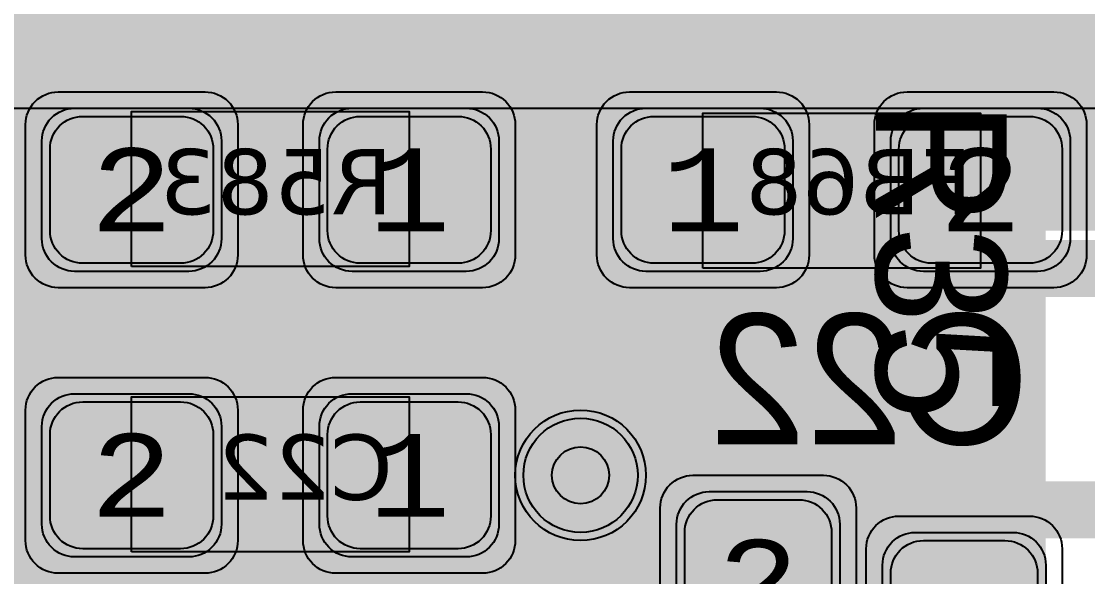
# Model space of a CAD drawing. Extents: x -28 to 199, y -61 to 255.
# Drawn here: x 82.47 to 89.01, y 127.88 to 131.28 of the extents above; entities that cross this region are included whole.
import ezdxf
from ezdxf.enums import TextEntityAlignment as Align

# ---------------------------------------------------------------- set-up
doc = ezdxf.new("R2010")
doc.units = 0
doc.header["$MEASUREMENT"] = 0
for name, color, linetype in [('ASSEMBLY_OUTLINES_BTM', 191, 'CONTINUOUS'), ('ASSEMBLY_PART_NUMBERS_BTM', 191, 'CONTINUOUS'), ('ASSEMBLY_PART_NUMBERS_TOP', 102, 'CONTINUOUS'), ('ASSEMBLY_REF_DES_BTM', 191, 'CONTINUOUS'), ('DRILL_DRAWING', 21, 'CONTINUOUS'), ('GENERATED_SILKSCREEN_BTM', 255, 'CONTINUOUS'), ('GENERATED_SILKSCREEN_TOP', 140, 'CONTINUOUS'), ('PART_PADS_SMD_BTM', 10, 'CONTINUOUS'), ('PART_PADS_SMD_TOP', 150, 'CONTINUOUS'), ('PIN_NUMBERS_BTM', 8, 'CONTINUOUS'), ('PIN_NUMBERS_TOP', 8, 'CONTINUOUS'), ('PLACEMENT_OUTLINES_BTM', 222, 'CONTINUOUS'), ('PLANE_DATA_LAYER_3', 81, 'CONTINUOUS'), ('PLANE_SHAPES_LAYER_2', 230, 'CONTINUOUS'), ('PLANE_SHAPES_LAYER_3', 81, 'CONTINUOUS'), ('SILKSCREEN_OUTLINES_BTM', 211, 'CONTINUOUS'), ('SILKSCREEN_REF_DES_BTM', 211, 'CONTINUOUS'), ('SILKSCREEN_REF_DES_TOP', 150, 'CONTINUOUS'), ('SOLDERMASK_PADS_BTM', 12, 'CONTINUOUS'), ('SOLDERMASK_PADS_TOP', 180, 'CONTINUOUS'), ('SOLDERPASTE_PADS_BTM', 12, 'CONTINUOUS'), ('SOLDERPASTE_PADS_TOP', 180, 'CONTINUOUS'), ('TRACES_LAYER_BOTTOM', 10, 'CONTINUOUS'), ('TRACES_LAYER_TOP', 150, 'CONTINUOUS'), ('VIA_HOLES_LAYER_2', 30, 'CONTINUOUS'), ('VIA_HOLES_LAYER_3', 30, 'CONTINUOUS'), ('VIA_HOLES_LAYER_BOTTOM', 30, 'CONTINUOUS'), ('VIA_HOLES_LAYER_TOP', 30, 'CONTINUOUS'), ('VIA_PADS_LAYER_2', 230, 'CONTINUOUS'), ('VIA_PADS_LAYER_3', 81, 'CONTINUOUS'), ('VIA_PADS_LAYER_BOTTOM', 10, 'CONTINUOUS'), ('VIA_PADS_LAYER_TOP', 150, 'CONTINUOUS')]:
    doc.layers.add(name, color=color, linetype=linetype)
doc.styles.add('COURIER_NEW', font='COUR.TTF')
doc.styles.add('VERDANA', font='verdana.TTF')
doc.styles.add('VERIBEST_GERBER_0', font='txt')

msp = doc.modelspace()

# ---------------------------------------------------------------- hatches: boundary and pattern name
at = {"layer": 'PLANE_DATA_LAYER_3'}
msp.add_hatch(color=256, dxfattribs=at).paths.add_polyline_path([(90.5, 131.9238, 0.414213562373095), (90.4238, 132), (89.151608, 132, 0.2077197287406241), (89.095935, 131.975828, -0.4341762244007766), (86.904065, 131.975828, 0.2077197287406241), (86.848392, 132), (75.822191, 132, 0.3837468396798666), (75.746412, 131.931796, -0.9000420624188533), (74.453588, 131.931796, 0.3837468396798666), (74.377809, 132), (65.171893, 132, 0.381510988498814), (65.096178, 131.932387, -0.8929967167370192), (63.903822, 131.932387, 0.381510988498811), (63.828107, 132), (63.171893, 132, 0.381510988498811), (63.096178, 131.932387, -0.8929967167370199), (61.903822, 131.932387, 0.381510988498811), (61.828107, 132), (56.5762, 132, 0.414213562373095), (56.5, 131.9238), (56.5, 129.500008, -0.414213562373095), (56.499992, 129.5), (53.750008, 129.5, -0.414213562373095), (53.75, 129.500008), (53.75, 130.6738, 0.414213562373095), (53.6738, 130.75), (52.5762, 130.75, 0.414213562373095), (52.5, 130.6738), (52.5, 128.3262, 0.414213562373095), (52.5762, 128.25), (57.6738, 128.25, 0.414213562373095), (57.75, 128.3262), (57.75, 130.749992, -0.414213562373095), (57.750008, 130.75), (71.78485, 130.75, 0.3639327407852699), (71.859891, 130.812958, -0.8389789206874099), (73.140109, 130.812958, 0.3639327407852698), (73.21515, 130.75), (89.249992, 130.75, -0.414213562373095), (89.25, 130.749992), (89.25, 127.5762, 0.414213562373095), (89.3262, 127.5), (90.4238, 127.5, 0.414213562373095), (90.5, 127.5762)], flags=0)
at = {"layer": 'PLANE_SHAPES_LAYER_2'}
h = msp.add_hatch(color=256, dxfattribs=at)
h.paths.add_polyline_path([(169.5, 129.25), (149.5, 129.25), (142.25, 122), (142.25, 90.5), (147.5, 90.5), (147.5, 80), (154, 80), (154, 69.25), (131.75, 69.25), (131.75, 73.25), (121.25, 73.25), (121.25, 81), (110.5, 81), (110.5, 125.75), (106.5, 125.75), (106.5, 128.75), (93.5, 128.75), (93.5, 120.25), (91.75, 120.25), (91.75, 121.5), (80, 121.5), (80, 118.25), (73.25, 118.25), (73.25, 124.5), (67.5, 124.5), (67.5, 128), (57.75, 128), (57.75, 120.25), (55.25, 120.25), (55.25, 121.5), (47.5, 121.5), (47.5, 119), (35, 119), (35, 134.75), (32.75, 134.75), (32.75, 159.75), (29.25, 159.75), (29.25, 175.25), (22.5, 175.25), (22.5, 195.25), (17.25, 195.25), (17.25, 198), (22.5, 198), (22.5, 216.5), (40.25, 216.5), (40.25, 235.5), (54.5, 235.5), (54.5, 254), (87.25, 254), (87.25, 236.25), (86.25, 236.25), (86.25, 228.75), (81, 228.75), (81, 218.75), (95.25, 218.75), (95.25, 194.5), (87, 194.5), (87, 172), (131.1, 172), (131.1, 208.75), (115.5, 208.75), (115.5, 213.75), (106.75, 213.75), (106.75, 218.75), (110.25, 222.25), (110.25, 226.25), (142.5, 226.25), (142.5, 221.5), (160.5, 221.5), (160.5, 240.75), (169.5, 240.75)])
h.paths.add_polyline_path([(35.5, 149.5), (41.75, 149.5), (41.75, 152), (39.25, 152), (39.25, 154), (37.75, 154), (37.75, 152), (35.5, 152)], flags=16)
h.paths.add_polyline_path([(37.5, 125.75), (37.5, 128.75), (42.75, 128.75), (42.75, 125.75)], flags=16)
h.paths.add_polyline_path([(52, 127.75), (52, 130.75), (54.25, 130.75), (54.25, 127.75)], flags=16)
h.paths.add_polyline_path([(50.75, 219.5), (50.75, 226.5), (71.75, 226.5), (71.75, 219.5)], flags=16)
h.paths.add_polyline_path([(66.5, 150.75), (66.5, 177.5), (72.25, 177.5), (72.25, 150.75)], flags=16)
h.paths.add_polyline_path([(47.25, 185.25), (73, 185.25), (73, 188.25), (70.25, 188.25), (70.25, 191), (47.25, 191)], flags=16)
h.paths.add_polyline_path([(84.5, 208), (84.5, 212.75), (85, 212.75), (85, 208)], flags=16)
h.paths.add_polyline_path([(61.5, 137.25), (87.75, 137.25), (87.75, 140.5), (84.75, 140.5), (84.75, 143), (61.5, 143)], flags=16)
h.paths.add_polyline_path([(88.75, 127), (88.75, 130), (91, 130), (91, 127)], flags=16)
h.paths.add_polyline_path([(85.5, 130.25), (85.5, 132.5), (91, 132.5), (91, 130.25)], flags=16)
h.paths.add_polyline_path([(108.75, 142.25), (135.75, 142.25), (135.75, 145.75), (132.25, 145.75), (132.25, 149), (108.75, 149)], flags=16)
h.paths.add_polyline_path([(114.25, 126.75), (140.75, 126.75), (140.75, 129.75), (137.25, 129.75), (137.25, 133), (114.25, 133)], flags=16)
h.paths.add_polyline_path([(155.25, 180.25), (166.25, 180.25), (166.25, 186.25), (152.25, 186.25), (152.25, 183), (155.25, 183)], flags=16)
at = {"layer": 'PLANE_SHAPES_LAYER_3'}
h = msp.add_hatch(color=256, dxfattribs=at)
h.paths.add_polyline_path([(169.5, 129.25), (149.5, 129.25), (142.25, 122), (142.25, 90.5), (147.5, 90.5), (147.5, 80), (154, 80), (154, 69.25), (131.75, 69.25), (131.75, 73.25), (121.25, 73.25), (121.25, 81), (110.5, 81), (110.5, 125.75), (106.5, 125.75), (106.5, 128.75), (93.5, 128.75), (93.5, 120.25), (91.75, 120.25), (91.75, 121.5), (80, 121.5), (80, 118.25), (73.25, 118.25), (73.25, 124.5), (67.5, 124.5), (67.5, 127.75), (58.25, 127.75), (58.25, 130.25), (88.75, 130.25), (88.75, 127), (91, 127), (91, 132.5), (55, 132.5), (55, 131.25), (52, 131.25), (52, 127.75), (55, 127.75), (55, 127.25), (57.75, 127.25), (57.75, 120.25), (55.25, 120.25), (55.25, 121.5), (47.5, 121.5), (47.5, 119), (35, 119), (35, 134.75), (32.75, 134.75), (32.75, 159.75), (29.25, 159.75), (29.25, 175.25), (22.5, 175.25), (22.5, 195.25), (17.25, 195.25), (17.25, 198), (22.5, 198), (22.5, 216.5), (40.25, 216.5), (40.25, 235.5), (54.5, 235.5), (54.5, 254), (87.25, 254), (87.25, 236.25), (86.25, 236.25), (86.25, 228.75), (81, 228.75), (81, 218.75), (95.25, 218.75), (95.25, 194.5), (87, 194.5), (87, 172), (131.1, 172), (131.1, 208.75), (115.5, 208.75), (115.5, 213.75), (106.75, 213.75), (106.75, 218.75), (110.25, 222.25), (110.25, 226.25), (142.5, 226.25), (142.5, 221.5), (160.5, 221.5), (160.5, 240.75), (169.5, 240.75)])
h.paths.add_polyline_path([(35.5, 149.5), (41.75, 149.5), (41.75, 152), (39.25, 152), (39.25, 154), (37.75, 154), (37.75, 152), (35.5, 152)], flags=16)
h.paths.add_polyline_path([(37.5, 125.75), (37.5, 128.75), (42.75, 128.75), (42.75, 125.75)], flags=16)
h.paths.add_polyline_path([(50.75, 219.5), (50.75, 226.5), (71.75, 226.5), (71.75, 219.5)], flags=16)
h.paths.add_polyline_path([(66.5, 150.75), (66.5, 177.5), (72.25, 177.5), (72.25, 150.75)], flags=16)
h.paths.add_polyline_path([(47.25, 185.25), (73, 185.25), (73, 188.25), (70.25, 188.25), (70.25, 191), (47.25, 191)], flags=16)
h.paths.add_polyline_path([(84.5, 208), (84.5, 212.75), (85, 212.75), (85, 208)], flags=16)
h.paths.add_polyline_path([(61.5, 137.25), (87.75, 137.25), (87.75, 140.5), (84.75, 140.5), (84.75, 143), (61.5, 143)], flags=16)
h.paths.add_polyline_path([(108.75, 142.25), (135.75, 142.25), (135.75, 145.75), (132.25, 145.75), (132.25, 149), (108.75, 149)], flags=16)
h.paths.add_polyline_path([(114.25, 126.75), (140.75, 126.75), (140.75, 129.75), (137.25, 129.75), (137.25, 133), (114.25, 133)], flags=16)
h.paths.add_polyline_path([(155.25, 180.25), (166.25, 180.25), (166.25, 186.25), (152.25, 186.25), (152.25, 183), (155.25, 183)], flags=16)
at = {"layer": 'VIA_HOLES_LAYER_2'}
h = msp.add_hatch(color=256, dxfattribs=at)
edge = h.paths.add_edge_path()
edge.add_arc((85.9, 128.5), 0.175, 0, 360)
at = {"layer": 'VIA_HOLES_LAYER_3'}
h = msp.add_hatch(color=256, dxfattribs=at)
edge = h.paths.add_edge_path()
edge.add_arc((85.9, 128.5), 0.175, 0, 360)
at = {"layer": 'VIA_HOLES_LAYER_BOTTOM'}
h = msp.add_hatch(color=256, dxfattribs=at)
edge = h.paths.add_edge_path()
edge.add_arc((85.9, 128.5), 0.175, 0, 360)
at = {"layer": 'VIA_HOLES_LAYER_TOP'}
h = msp.add_hatch(color=256, dxfattribs=at)
edge = h.paths.add_edge_path()
edge.add_arc((85.9, 128.5), 0.175, 0, 360)

# ---------------------------------------------------------------- linework, layer by layer
at = {"layer": 'ASSEMBLY_OUTLINES_BTM'}
for points in [[(83.15, 129.78), (83.15, 130.73), (84.85, 130.73), (84.85, 129.78)], [(86.65, 129.77), (86.65, 130.72), (88.35, 130.72), (88.35, 129.77)], [(83.15, 128.03), (83.15, 128.98), (84.85, 128.98), (84.85, 128.03)]]:
    msp.add_lwpolyline(points, close=True, dxfattribs=at)
at = {"layer": 'GENERATED_SILKSCREEN_BTM', "const_width": 0.15}
for points in [[(84.292098, 130.730005, 1.22306e-05), (84.292089, 130.729995), (83.707911, 130.729995, 1.22306e-05), (83.707902, 130.730005), (84.292098, 130.730005)], [(87.783844, 130.720005, 1.1642e-05), (87.783836, 130.719995), (87.216164, 130.719995, 1.1642e-05), (87.216156, 130.720005), (87.783844, 130.720005)], [(84.283844, 129.779995), (83.716156, 129.779995, 1.1642e-05), (83.716164, 129.780005), (84.283836, 129.780005, 1.1642e-05), (84.283844, 129.779995)], [(87.792098, 129.769995), (87.207902, 129.769995, 1.22306e-05), (87.207911, 129.770005), (87.792089, 129.770005, 1.22306e-05), (87.792098, 129.769995)], [(84.292098, 128.980005, 1.22306e-05), (84.292089, 128.979995), (83.707911, 128.979995, 1.22306e-05), (83.707902, 128.980005), (84.292098, 128.980005)], [(84.283844, 128.029995), (83.716156, 128.029995, 1.1642e-05), (83.716164, 128.030005), (84.283836, 128.030005, 1.1642e-05), (84.283844, 128.029995)]]:
    msp.add_lwpolyline(points, format="xyb", dxfattribs=at)
for points in [[(86.6008, 129.4732), (86.4664, 129.3636), (86.464, 129.3596), (86.4632, 129.3564), (86.4616, 129.354), (86.4608, 129.3508), (86.4608, 129.2412), (86.4616, 129.238), (86.4632, 129.2332), (86.464, 129.2292), (86.4664, 129.2276), (86.9992, 128.7948), (86.9992, 128.7092), (86.4768, 128.7092), (86.4712, 128.7076), (86.4664, 128.7044), (86.464, 128.6988), (86.4632, 128.6924), (86.464, 128.6868), (86.4664, 128.6812), (86.4712, 128.678), (86.4768, 128.6764), (87.016, 128.6764), (87.0224, 128.678), (87.0264, 128.682), (87.0304, 128.686), (87.032, 128.6924), (87.032, 128.802), (87.0312, 128.8044), (87.0296, 128.81), (87.028, 128.8124), (87.0272, 128.814), (87.0248, 128.8156), (86.4928, 129.2492), (86.4928, 129.3428), (86.6176, 129.4436), (86.876, 129.4436), (87.0064, 129.3372), (87.012, 129.3356), (87.0176, 129.3364), (87.0224, 129.3388), (87.0264, 129.3436), (87.0288, 129.3484), (87.0296, 129.354), (87.0288, 129.3596), (87.0272, 129.362), (87.0248, 129.3636), (86.8904, 129.4732), (86.8872, 129.474), (86.8856, 129.4748), (86.884, 129.4756), (86.8808, 129.4764), (86.6112, 129.4764), (86.608, 129.4756), (86.6064, 129.4748), (86.604, 129.474), (86.6008, 129.4732)], [(87.3568, 129.4732), (87.2224, 129.3636), (87.22, 129.3596), (87.2192, 129.3564), (87.2176, 129.354), (87.2168, 129.3508), (87.2168, 129.2412), (87.2176, 129.238), (87.2192, 129.2332), (87.22, 129.2292), (87.2224, 129.2276), (87.7552, 128.7948), (87.7552, 128.7092), (87.2328, 128.7092), (87.2272, 128.7076), (87.2224, 128.7044), (87.22, 128.6988), (87.2192, 128.6924), (87.22, 128.6868), (87.2224, 128.6812), (87.2272, 128.678), (87.2328, 128.6764), (87.772, 128.6764), (87.7784, 128.678), (87.7824, 128.682), (87.7864, 128.686), (87.788, 128.6924), (87.788, 128.802), (87.7872, 128.8044), (87.7856, 128.81), (87.784, 128.8124), (87.7832, 128.814), (87.7808, 128.8156), (87.2488, 129.2492), (87.2488, 129.3428), (87.3736, 129.4436), (87.632, 129.4436), (87.7624, 129.3372), (87.768, 129.3356), (87.7736, 129.3364), (87.7784, 129.3388), (87.7824, 129.3436), (87.7848, 129.3484), (87.7856, 129.354), (87.7848, 129.3596), (87.7832, 129.362), (87.7808, 129.3636), (87.6464, 129.4732), (87.6432, 129.474), (87.6416, 129.4748), (87.64, 129.4756), (87.6368, 129.4764), (87.3672, 129.4764), (87.364, 129.4756), (87.3624, 129.4748), (87.36, 129.474), (87.3568, 129.4732)], [(88.4008, 128.6796), (88.5352, 128.7892), (88.5392, 128.7916), (88.54, 128.7948), (88.5416, 128.798), (88.5424, 128.802), (88.5424, 129.3508), (88.5416, 129.3548), (88.54, 129.358), (88.5384, 129.3596), (88.5376, 129.3612), (88.536, 129.3636), (88.4008, 129.4732), (88.3984, 129.474), (88.396, 129.4748), (88.3952, 129.4756), (88.392, 129.4764), (88.1224, 129.4764), (88.1184, 129.4756), (88.1168, 129.4748), (88.1144, 129.474), (88.112, 129.4732), (87.9768, 129.3636), (87.9736, 129.3596), (87.972, 129.3532), (87.9728, 129.3484), (87.9744, 129.3444), (87.9768, 129.3412), (87.9808, 129.338), (87.9848, 129.3356), (87.9888, 129.3348), (87.9928, 129.3348), (87.996, 129.3372), (88.128, 129.4436), (88.3864, 129.4436), (88.5096, 129.3428), (88.5096, 128.81), (88.3864, 128.7092), (88.128, 128.7092), (87.996, 128.8156), (87.9928, 128.8172), (87.9888, 128.818), (87.9848, 128.8172), (87.9808, 128.8148), (87.9768, 128.8116), (87.9744, 128.8076), (87.9728, 128.8028), (87.972, 128.798), (87.9736, 128.7932), (87.9768, 128.7892), (88.112, 128.6796), (88.1152, 128.678), (88.116, 128.6772), (88.1184, 128.6772), (88.1192, 128.6764), (88.12, 128.6764), (88.1224, 128.6764), (88.392, 128.6764), (88.3952, 128.6772), (88.3984, 128.678), (88.4008, 128.6796)], [(81.6728, 129.2928), (82.4408, 129.2928), (82.4472, 129.2912), (82.4512, 129.2872), (82.4536, 129.2824), (82.4544, 129.2768), (82.4536, 129.2704), (82.4512, 129.2648), (82.4472, 129.2608), (82.4408, 129.2592), (82.0728, 129.2592)], [(82.0728, 128.8832), (82.4456, 128.752), (82.4512, 128.7488), (82.4544, 128.7432), (82.4552, 128.7368), (82.4536, 128.732), (82.4512, 128.7272), (82.4464, 128.7232), (82.4416, 128.7208), (82.4352, 128.7224), (82.0624, 128.8536)], [(82.3232, 127.9968), (82.4232, 128.1216), (82.4232, 128.38), (82.3176, 128.5104)], [(82.3432, 128.5296), (82.4536, 128.3944), (82.4552, 128.392), (82.4552, 128.3888), (82.4568, 128.3856), (82.4568, 128.116), (82.4568, 128.1136), (82.456, 128.1128), (82.456, 128.112), (82.4552, 128.1104), (82.4552, 128.1088), (82.4536, 128.1056), (82.3432, 127.9704)]]:
    msp.add_lwpolyline(points, dxfattribs=at)
at = {"layer": 'GENERATED_SILKSCREEN_TOP', "const_width": 0.15}
for points in [[(88.2092, 130.1252), (88.2108, 130.1228), (88.2148, 130.122), (88.2188, 130.1196), (88.2228, 130.1196), (88.3876, 130.1196), (88.3916, 130.1196), (88.394, 130.122), (88.3964, 130.122), (88.3972, 130.1228), (88.398, 130.1236), (88.4004, 130.1252), (88.51, 130.2612), (88.5116, 130.2652), (88.5124, 130.2676), (88.5132, 130.2716), (88.5132, 130.6748), (88.5116, 130.682), (88.5076, 130.686), (88.5036, 130.6908), (88.4972, 130.6924), (87.7292, 130.6924), (87.7228, 130.6908), (87.7188, 130.6868), (87.7164, 130.682), (87.7156, 130.6764), (87.7164, 130.67), (87.7188, 130.6644), (87.7228, 130.6604), (87.7292, 130.6588), (88.0972, 130.6588), (88.0972, 130.2828), (87.7244, 130.1516), (87.7188, 130.1484), (87.7156, 130.1428), (87.7148, 130.1364), (87.7164, 130.1316), (87.7196, 130.1268), (87.7236, 130.1228), (87.7284, 130.1204), (87.7348, 130.122), (88.1076, 130.2532), (88.2092, 130.1252)], [(88.4804, 130.6588), (88.4804, 130.2756), (88.3796, 130.1516), (88.2308, 130.1516), (88.1292, 130.2756), (88.1292, 130.6588), (88.4804, 130.6588)], [(87.7164, 129.794), (87.826, 129.9292), (87.83, 129.9332), (87.8324, 129.934), (87.8348, 129.934), (87.8404, 129.9332), (87.846, 129.93), (87.8508, 129.926), (87.8532, 129.9212), (87.854, 129.9156), (87.8524, 129.91), (87.746, 129.7796), (87.746, 129.5212), (87.8468, 129.3964), (87.9956, 129.3964), (88.0972, 129.5196), (88.0972, 129.6524), (88.0988, 129.6588), (88.102, 129.6628), (88.1076, 129.6652), (88.1132, 129.666), (88.1188, 129.6652), (88.1244, 129.6628), (88.1276, 129.6588), (88.1292, 129.6524), (88.1292, 129.5196), (88.2308, 129.3964), (88.3796, 129.3964), (88.4804, 129.5212), (88.4804, 129.7796), (88.374, 129.91), (88.3724, 129.9156), (88.3732, 129.9212), (88.3756, 129.926), (88.3804, 129.93), (88.386, 129.9332), (88.3916, 129.934), (88.394, 129.934), (88.3964, 129.9332), (88.4004, 129.9292), (88.51, 129.794), (88.5108, 129.7916), (88.5116, 129.7892), (88.5124, 129.7884), (88.5132, 129.7852), (88.5132, 129.5156), (88.5124, 129.5116), (88.5116, 129.51), (88.5108, 129.5076), (88.51, 129.5052), (88.4004, 129.37), (88.3972, 129.3676), (88.3932, 129.3668), (88.3908, 129.3652), (88.3876, 129.3644), (88.2228, 129.3644), (88.2204, 129.3652), (88.2148, 129.3668), (88.2116, 129.3676), (88.2092, 129.37), (88.1132, 129.4876), (88.0172, 129.37), (88.0156, 129.3692), (88.014, 129.3676), (88.0132, 129.3668), (88.0116, 129.3668), (88.006, 129.3652), (88.0036, 129.3644), (87.8388, 129.3644), (87.8348, 129.3652), (87.8316, 129.3668), (87.8284, 129.3676), (87.826, 129.37), (87.7164, 129.5052), (87.7148, 129.5084), (87.714, 129.5092), (87.714, 129.5116), (87.714, 129.5124), (87.7132, 129.5132), (87.7132, 129.5156), (87.7132, 129.7852), (87.714, 129.7884), (87.7148, 129.7916), (87.7164, 129.794)], [(88.238, 129.0292), (88.2372, 129.0324), (88.2364, 129.0348), (88.2348, 129.038), (88.1468, 129.1468), (88.4804, 129.1468), (88.4804, 128.6244), (88.482, 128.6188), (88.4852, 128.614), (88.4908, 128.6116), (88.4964, 128.6108), (88.5028, 128.6116), (88.5084, 128.614), (88.5116, 128.6188), (88.5132, 128.6244), (88.5132, 129.1644), (88.5116, 129.17), (88.5076, 129.174), (88.5036, 129.1788), (88.4972, 129.1804), (88.1124, 129.1804), (88.1068, 129.1796), (88.1028, 129.1772), (88.1004, 129.174), (88.0988, 129.1684), (88.0972, 129.1644), (88.0964, 129.1612), (88.0972, 129.1572), (88.0996, 129.154), (88.206, 129.0236), (88.206, 128.7652), (88.1044, 128.6404), (87.8468, 128.6404), (87.7468, 128.7652), (87.7468, 129.0236), (87.8524, 129.154), (87.8548, 129.1596), (87.8548, 129.1644), (87.8516, 129.1692), (87.8476, 129.174), (87.842, 129.1772), (87.8364, 129.178), (87.8332, 129.178), (87.8308, 129.1772), (87.8268, 129.1732), (87.7164, 129.038), (87.7148, 129.0356), (87.7148, 129.0324), (87.7132, 129.0292), (87.7132, 128.7596), (87.7132, 128.7572), (87.714, 128.7564), (87.714, 128.7556), (87.7148, 128.754), (87.7148, 128.7524), (87.7164, 128.7492), (87.8268, 128.614), (87.8292, 128.6116), (87.8308, 128.6108), (87.8356, 128.6092), (87.8388, 128.6084), (88.1124, 128.6084), (88.1164, 128.6092), (88.1204, 128.6108), (88.122, 128.6108), (88.1228, 128.6116), (88.1244, 128.6132), (88.126, 128.614), (88.2348, 128.7492), (88.2364, 128.7532), (88.2372, 128.7556), (88.238, 128.7596), (88.238, 129.0292)]]:
    msp.add_lwpolyline(points, dxfattribs=at)
at = {"layer": 'PART_PADS_SMD_BTM'}
for points in [[(83.7, 129.95, -0.4142135624), (83.5, 129.75), (82.8, 129.75, -0.4142135624), (82.6, 129.95), (82.6, 130.55, -0.4142135624), (82.8, 130.75), (83.5, 130.75, -0.4142135624), (83.7, 130.55)], [(85.4, 129.95, -0.4142135624), (85.2, 129.75), (84.5, 129.75, -0.4142135624), (84.3, 129.95), (84.3, 130.55, -0.4142135624), (84.5, 130.75), (85.2, 130.75, -0.4142135624), (85.4, 130.55)], [(86.1, 130.55, -0.4142135624), (86.3, 130.75), (87, 130.75, -0.4142135624), (87.2, 130.55), (87.2, 129.95, -0.4142135624), (87, 129.75), (86.3, 129.75, -0.4142135624), (86.1, 129.95)], [(87.8, 130.55, -0.4142135624), (88, 130.75), (88.7, 130.75, -0.4142135624), (88.9, 130.55), (88.9, 129.95, -0.4142135624), (88.7, 129.75), (88, 129.75, -0.4142135624), (87.8, 129.95)], [(83.7, 128.2, -0.4142135624), (83.5, 128), (82.8, 128, -0.4142135624), (82.6, 128.2), (82.6, 128.8, -0.4142135624), (82.8, 129), (83.5, 129, -0.4142135624), (83.7, 128.8)], [(85.4, 128.2, -0.4142135624), (85.2, 128), (84.5, 128, -0.4142135624), (84.3, 128.2), (84.3, 128.8, -0.4142135624), (84.5, 129), (85.2, 129, -0.4142135624), (85.4, 128.8)], [(86.687994, 127.3, -0.4142135624), (86.487994, 127.5), (86.487994, 128.2, -0.4142135624), (86.687994, 128.4), (87.287994, 128.4, -0.4142135624), (87.487994, 128.2), (87.487994, 127.5, -0.4142135624), (87.287994, 127.3)]]:
    msp.add_lwpolyline(points, format="xyb", close=True, dxfattribs=at)
at = {"layer": 'PART_PADS_SMD_TOP'}
msp.add_lwpolyline([(87.95, 127.05, -0.4142135624), (87.75, 127.25), (87.75, 127.95, -0.4142135624), (87.95, 128.15), (88.55, 128.15, -0.4142135624), (88.75, 127.95), (88.75, 127.25, -0.4142135624), (88.55, 127.05)], format="xyb", close=True, dxfattribs=at)
at = {"layer": 'PLACEMENT_OUTLINES_BTM'}
for points in [[(83.15, 129.78), (83.15, 130.73), (84.85, 130.73), (84.85, 129.78)], [(86.65, 129.77), (86.65, 130.72), (88.35, 130.72), (88.35, 129.77)], [(83.15, 128.03), (83.15, 128.98), (84.85, 128.98), (84.85, 128.03)]]:
    msp.add_lwpolyline(points, close=True, dxfattribs=at)
at = {"layer": 'PLANE_DATA_LAYER_3'}
msp.add_lwpolyline([(73.21515, 130.75), (89.249992, 130.75, -0.4142135624), (89.25, 130.749992), (89.25, 127.5762, 0.4142135624), (89.3262, 127.5), (90.4238, 127.5, 0.4142135624), (90.5, 127.5762), (90.5, 131.9238, 0.4142135624), (90.4238, 132), (89.151608, 132, 0.2077197287), (89.095935, 131.975828, -0.4341762244), (86.904065, 131.975828, 0.2077197287), (86.848392, 132), (75.822191, 132, 0.3837468397), (75.746412, 131.931796, -0.9000420624), (74.453588, 131.931796, 0.3837468397), (74.377809, 132), (65.171893, 132, 0.3815109885)], format="xyb", dxfattribs=at)
at = {"layer": 'PLANE_SHAPES_LAYER_2'}
msp.add_solid([(85.5, 130.25), (91, 130.25), (85.5, 132.5), (91, 132.5)], dxfattribs=at)
at = {"layer": 'PLANE_SHAPES_LAYER_3'}
msp.add_solid([(56.5, 130.75), (90.5, 130.75), (56.5, 132), (90.5, 132)], dxfattribs=at)
at = {"layer": 'SILKSCREEN_OUTLINES_BTM'}
for points in [[(83.15, 129.78), (83.15, 130.73), (84.85, 130.73), (84.85, 129.78)], [(86.65, 129.77), (86.65, 130.72), (88.35, 130.72), (88.35, 129.77)], [(83.15, 128.03), (83.15, 128.98), (84.85, 128.98), (84.85, 128.03)]]:
    msp.add_lwpolyline(points, close=True, dxfattribs=at)
at = {"layer": 'SOLDERMASK_PADS_BTM'}
for points in [[(83.8, 129.85, -0.4142135624), (83.6, 129.65), (82.7, 129.65, -0.4142135624), (82.5, 129.85), (82.5, 130.65, -0.4142135624), (82.7, 130.85), (83.6, 130.85, -0.4142135624), (83.8, 130.65)], [(85.5, 129.85, -0.4142135624), (85.3, 129.65), (84.4, 129.65, -0.4142135624), (84.2, 129.85), (84.2, 130.65, -0.4142135624), (84.4, 130.85), (85.3, 130.85, -0.4142135624), (85.5, 130.65)], [(86, 130.65, -0.4142135624), (86.2, 130.85), (87.1, 130.85, -0.4142135624), (87.3, 130.65), (87.3, 129.85, -0.4142135624), (87.1, 129.65), (86.2, 129.65, -0.4142135624), (86, 129.85)], [(87.7, 130.65, -0.4142135624), (87.9, 130.85), (88.8, 130.85, -0.4142135624), (89, 130.65), (89, 129.85, -0.4142135624), (88.8, 129.65), (87.9, 129.65, -0.4142135624), (87.7, 129.85)], [(83.8, 128.1, -0.4142135624), (83.6, 127.9), (82.7, 127.9, -0.4142135624), (82.5, 128.1), (82.5, 128.9, -0.4142135624), (82.7, 129.1), (83.6, 129.1, -0.4142135624), (83.8, 128.9)], [(85.5, 128.1, -0.4142135624), (85.3, 127.9), (84.4, 127.9, -0.4142135624), (84.2, 128.1), (84.2, 128.9, -0.4142135624), (84.4, 129.1), (85.3, 129.1, -0.4142135624), (85.5, 128.9)], [(86.587994, 127.2, -0.4142135624), (86.387994, 127.4), (86.387994, 128.3, -0.4142135624), (86.587994, 128.5), (87.387994, 128.5, -0.4142135624), (87.587994, 128.3), (87.587994, 127.4, -0.4142135624), (87.387994, 127.2)]]:
    msp.add_lwpolyline(points, format="xyb", close=True, dxfattribs=at)
at = {"layer": 'SOLDERMASK_PADS_TOP'}
msp.add_lwpolyline([(87.85, 126.95, -0.4142135624), (87.65, 127.15), (87.65, 128.05, -0.4142135624), (87.85, 128.25), (88.65, 128.25, -0.4142135624), (88.85, 128.05), (88.85, 127.15, -0.4142135624), (88.65, 126.95)], format="xyb", close=True, dxfattribs=at)
at = {"layer": 'SOLDERPASTE_PADS_BTM'}
for points in [[(83.65, 130, -0.4142135624), (83.45, 129.8), (82.85, 129.8, -0.4142135624), (82.65, 130), (82.65, 130.5, -0.4142135624), (82.85, 130.7), (83.45, 130.7, -0.4142135624), (83.65, 130.5)], [(85.35, 130, -0.4142135624), (85.15, 129.8), (84.55, 129.8, -0.4142135624), (84.35, 130), (84.35, 130.5, -0.4142135624), (84.55, 130.7), (85.15, 130.7, -0.4142135624), (85.35, 130.5)], [(86.15, 130.5, -0.4142135624), (86.35, 130.7), (86.95, 130.7, -0.4142135624), (87.15, 130.5), (87.15, 130, -0.4142135624), (86.95, 129.8), (86.35, 129.8, -0.4142135624), (86.15, 130)], [(87.85, 130.5, -0.4142135624), (88.05, 130.7), (88.65, 130.7, -0.4142135624), (88.85, 130.5), (88.85, 130, -0.4142135624), (88.65, 129.8), (88.05, 129.8, -0.4142135624), (87.85, 130)], [(83.65, 128.25, -0.4142135624), (83.45, 128.05), (82.85, 128.05, -0.4142135624), (82.65, 128.25), (82.65, 128.75, -0.4142135624), (82.85, 128.95), (83.45, 128.95, -0.4142135624), (83.65, 128.75)], [(85.35, 128.25, -0.4142135624), (85.15, 128.05), (84.55, 128.05, -0.4142135624), (84.35, 128.25), (84.35, 128.75, -0.4142135624), (84.55, 128.95), (85.15, 128.95, -0.4142135624), (85.35, 128.75)], [(86.737994, 127.35, -0.4142135624), (86.537994, 127.55), (86.537994, 128.15, -0.4142135624), (86.737994, 128.35), (87.237994, 128.35, -0.4142135624), (87.437994, 128.15), (87.437994, 127.55, -0.4142135624), (87.237994, 127.35)]]:
    msp.add_lwpolyline(points, format="xyb", close=True, dxfattribs=at)
at = {"layer": 'SOLDERPASTE_PADS_TOP'}
msp.add_lwpolyline([(88, 127.1, -0.4142135624), (87.8, 127.3), (87.8, 127.9, -0.4142135624), (88, 128.1), (88.5, 128.1, -0.4142135624), (88.7, 127.9), (88.7, 127.3, -0.4142135624), (88.5, 127.1)], format="xyb", close=True, dxfattribs=at)
at = {"layer": 'TRACES_LAYER_BOTTOM', "const_width": 0.35}
for points in [[(83.15, 130.25), (83.15, 132)], [(83.15, 128.5), (83.15, 130.25)], [(84.85, 130.25), (86.65, 130.25)], [(88.35, 128.468727), (88.35, 130.25)], [(83.15, 126.75), (83.15, 128.5)], [(85.9, 128.5), (84.85, 128.5)], [(88.35, 128.468727), (87.731273, 127.85), (86.987994, 127.85)], [(88.35, 128.468727), (88.417048, 128.468727), (88.597487, 128.288288), (89.9, 128.288288)]]:
    msp.add_lwpolyline(points, dxfattribs=at)
at = {"layer": 'TRACES_LAYER_TOP', "const_width": 0.35}
for points in [[(51.5, 129.949655), (51.5, 130.524995), (51.994971, 131.019966), (70.641969, 131.019966), (72.436935, 129.225), (85.258269, 129.225), (85.800817, 129.767548), (91.252513, 129.767548), (91.5, 129.520061), (91.5, 128.35)], [(54.8, 130.2), (55.475, 130.2), (55.775, 130.5), (70.194822, 130.5), (72.076189, 128.618633), (80.922507, 128.618633), (81.718965, 127.822175), (87.202825, 127.822175), (87.425, 127.6), (88.25, 127.6)]]:
    msp.add_lwpolyline(points, dxfattribs=at)
at = {"layer": 'VIA_HOLES_LAYER_2'}
msp.add_circle((85.9, 128.5), 0.175, dxfattribs=at)
at = {"layer": 'VIA_HOLES_LAYER_3'}
msp.add_circle((85.9, 128.5), 0.175, dxfattribs=at)
at = {"layer": 'VIA_HOLES_LAYER_BOTTOM'}
msp.add_circle((85.9, 128.5), 0.175, dxfattribs=at)
at = {"layer": 'VIA_HOLES_LAYER_TOP'}
msp.add_circle((85.9, 128.5), 0.175, dxfattribs=at)
at = {"layer": 'VIA_PADS_LAYER_2'}
msp.add_circle((85.9, 128.5), 0.4, dxfattribs=at)
at = {"layer": 'VIA_PADS_LAYER_3'}
msp.add_circle((85.9, 128.5), 0.4, dxfattribs=at)
at = {"layer": 'VIA_PADS_LAYER_BOTTOM'}
msp.add_circle((85.9, 128.5), 0.35, dxfattribs=at)
at = {"layer": 'VIA_PADS_LAYER_TOP'}
msp.add_circle((85.9, 128.5), 0.35, dxfattribs=at)

# ---------------------------------------------------------------- texts
at = {"layer": 'ASSEMBLY_PART_NUMBERS_BTM', "style": 'VERIBEST_GERBER_0', "text_generation_flag": 2}
for s, p in [('MCR25JZHJ000', (86.71, 140.5)), ('ERJ-3EKF4701V', (81.54, 132.5)), ('ERJ-3GEY0R00V', (83.54, 132.5)), ('ERJ-3EKF4701V', (81.54, 128.25)), ('ERJ-3GEY0R00V', (83.54, 128.25))]:
    msp.add_text(s, height=2.032, rotation=90, dxfattribs=at).set_placement(p, align=Align.TOP_LEFT)
for s, p in [('MPZ1608S221A_1', (87.5, 132.79)), ('ERJ-3EKF2000V', (85, 132.71)), ('MPZ1608S221A_1', (84, 131.21)), ('ERJ-3EKF10R0V', (84, 129.46))]:
    msp.add_text(s, height=2.032, dxfattribs=at).set_placement(p, align=Align.TOP_LEFT)
at = {"layer": 'ASSEMBLY_PART_NUMBERS_TOP', "style": 'VERIBEST_GERBER_0'}
msp.add_text('CL21B225KOFNNNE', height=2.032, rotation=270, dxfattribs=at).set_placement((86.96, 152.25), align=Align.TOP_LEFT)
for p in [(62.5, 129.46), (64.5, 129.46)]:
    msp.add_text('TP-1_OSC_OSC', height=2.032, dxfattribs=at).set_placement(p, align=Align.TOP_LEFT)
at = {"layer": 'ASSEMBLY_REF_DES_BTM', "style": 'VERDANA', "text_generation_flag": 2}
for s, p in [('R583', (84.75, 130.5)), ('FB68', (88.3, 130.5)), ('C22', (84.75, 128.75))]:
    msp.add_text(s, height=0.4, dxfattribs=at).set_placement(p, align=Align.TOP_LEFT)
at = {"layer": 'DRILL_DRAWING', "style": 'VERIBEST_GERBER_0'}
msp.add_text('A', height=2, dxfattribs=at).set_placement((85.9, 128.5), align=Align.MIDDLE_CENTER)
at = {"layer": 'PIN_NUMBERS_BTM', "style": 'COURIER_NEW'}
for s, p in [('2', (83.15, 130.25)), ('1', (84.85, 130.25)), ('1', (86.65, 130.25)), ('2', (88.35, 130.25)), ('2', (83.15, 128.5)), ('1', (84.85, 128.5)), ('2', (86.987994, 127.85))]:
    msp.add_text(s, height=0.508, dxfattribs=at).set_placement(p, align=Align.MIDDLE_CENTER)
at = {"layer": 'PIN_NUMBERS_TOP', "style": 'COURIER_NEW'}
for s, p in [('2', (83.15, 130.25)), ('1', (84.85, 130.25)), ('1', (86.65, 130.25)), ('2', (88.35, 130.25)), ('2', (83.15, 128.5)), ('1', (84.85, 128.5)), ('2', (86.987994, 127.85))]:
    msp.add_text(s, height=0.508, dxfattribs=at).set_placement(p, align=Align.MIDDLE_CENTER)
at = {"layer": 'SILKSCREEN_REF_DES_BTM', "style": 'VERIBEST_GERBER_0', "text_generation_flag": 2}
msp.add_text('C22', height=0.8, dxfattribs=at).set_placement((88.65, 129.49), align=Align.TOP_LEFT)
at = {"layer": 'SILKSCREEN_REF_DES_TOP', "style": 'VERIBEST_GERBER_0'}
msp.add_text('R35', height=0.8, rotation=270, dxfattribs=at).set_placement((88.51, 130.8), align=Align.TOP_LEFT)

doc.saveas('drawing.dxf')
